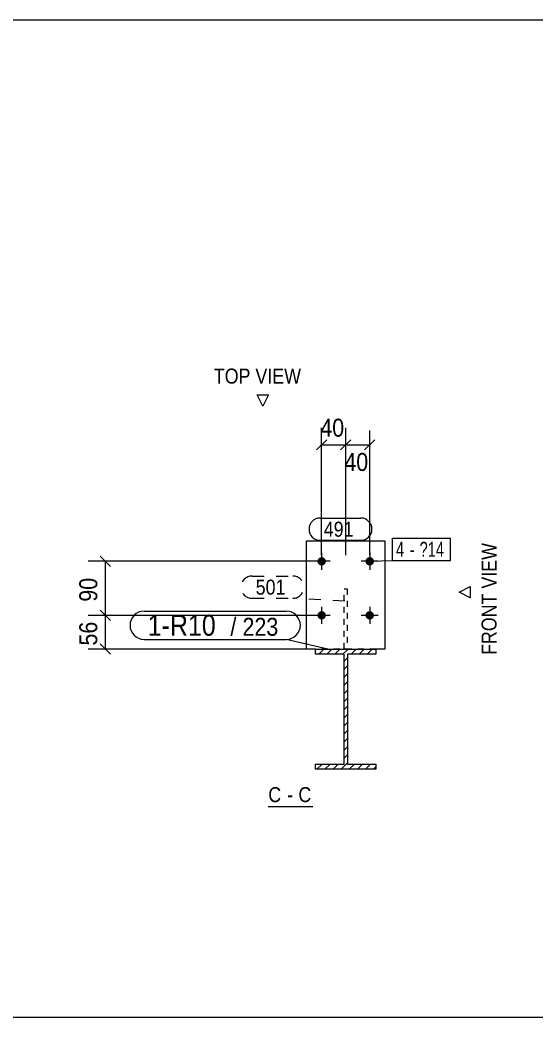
# Model space of a CAD drawing. Header units: millimetres. Extents: x 2 to 825, y 1 to 579.
# Drawn here: x 402.7 to 488.6, y 5 to 171 of the extents above; entities that cross this region are included whole.
import ezdxf

# ---------------------------------------------------------------- set-up
doc = ezdxf.new("R2010")
doc.units = ezdxf.units.MM
for name, pattern in [('XKITLINE00', [0]), ('XKITLINE01', [4, 1, -1, 1, -1]), ('XKITLINE02', [4, 2, -2])]:
    doc.linetypes.add(name, pattern=pattern)
for name, color, linetype, lineweight in [('Bolt', 3, 'Continuous', 0), ('BoltMark', 7, 'Continuous', 0), ('Dimensions', 7, 'Continuous', 0), ('DrawingSheet', 5, 'Continuous', 0), ('OtherObjectType', 7, 'Continuous', 0), ('Part', 2, 'Continuous', 0), ('PartMark', 7, 'Continuous', 0)]:
    doc.layers.add(name, color=color, linetype=linetype, lineweight=lineweight)
doc.styles.add('ARIAL', font='ARIAL.TTF')
doc.styles.add('ARIAL_NARROW', font='ARIALN.TTF')

# ---------------------------------------------------------------- blocks, each defined once
blk = doc.blocks.new('*A1')
at = {"layer": 'Part', "color": 7, "linetype": 'XKITLINE00', "lineweight": 0}
for p, q in [((452.4, 65.44), (452.57, 65.62)), ((452.57, 65.62), (453.25, 66.29)), ((453.74, 65.44), (454.59, 66.29)), ((455.09, 65.44), (455.94, 66.29)), ((456.44, 65.44), (457.29, 66.29)), ((456.62, 64.28), (457.18, 64.84)), ((457.79, 65.44), (458.64, 66.29)), ((459.13, 65.44), (459.98, 66.29)), ((460.48, 65.44), (461.33, 66.29)), ((461.83, 65.44), (461.89, 65.5)), ((456.62, 62.93), (457.18, 63.49)), ((456.62, 61.58), (457.18, 62.14)), ((456.62, 60.24), (457.18, 60.8)), ((456.62, 58.89), (457.18, 59.45)), ((456.62, 57.54), (457.18, 58.1)), ((456.62, 56.2), (457.18, 56.76)), ((456.62, 54.85), (457.18, 55.41)), ((456.62, 53.5), (457.18, 54.06)), ((456.62, 52.15), (457.18, 52.71)), ((456.62, 50.81), (457.18, 51.37)), ((456.62, 49.46), (457.18, 50.02)), ((456.62, 48.11), (457.18, 48.67)), ((452.11, 46.29), (452.96, 47.14)), ((453.45, 46.29), (454.3, 47.14)), ((454.8, 46.29), (455.65, 47.14)), ((456.15, 46.29), (457.18, 47.33)), ((457.49, 46.29), (458.34, 47.14)), ((458.84, 46.29), (459.69, 47.14)), ((460.19, 46.29), (461.04, 47.14)), ((461.54, 46.29), (461.9, 46.66))]:
    blk.add_line(p, q, dxfattribs=at)
blk = doc.blocks.new('*A120')
at = {"layer": 'Bolt'}
for points in [[(453.6, 80.86), (453.6, 80.82), (453.59, 80.79), (453.59, 80.76), (453.58, 80.72), (453.57, 80.69), (453.56, 80.66), (453.55, 80.63), (453.53, 80.59), (453.52, 80.56), (453.5, 80.53), (453.48, 80.5), (453.46, 80.48), (453.44, 80.45), (453.42, 80.42), (453.4, 80.4), (453.37, 80.37), (453.34, 80.35), (453.32, 80.33), (453.29, 80.31), (453.26, 80.29), (453.23, 80.28), (453.2, 80.26), (453.17, 80.25), (453.14, 80.23), (453.1, 80.22), (453.07, 80.21), (453.04, 80.21), (453, 80.2), (452.97, 80.2), (452.93, 80.19), (452.9, 80.19), (452.87, 80.19), (452.83, 80.2), (452.8, 80.2), (452.76, 80.21), (452.73, 80.21), (452.7, 80.22), (452.66, 80.23), (452.63, 80.25), (452.6, 80.26), (452.57, 80.28), (452.54, 80.29), (452.51, 80.31), (452.48, 80.33), (452.46, 80.35), (452.43, 80.37), (452.41, 80.4), (452.38, 80.42), (452.36, 80.45), (452.34, 80.48), (452.32, 80.5), (452.3, 80.53), (452.28, 80.56), (452.27, 80.59), (452.25, 80.63), (452.24, 80.66), (452.23, 80.69), (452.22, 80.72), (452.21, 80.76), (452.21, 80.79), (452.2, 80.82), (452.2, 80.86), (452.2, 80.89), (452.2, 80.93), (452.2, 80.96), (452.21, 81), (452.21, 81.03), (452.22, 81.06), (452.23, 81.1), (452.24, 81.13), (452.25, 81.16), (452.27, 81.19), (452.28, 81.22), (452.3, 81.25), (452.32, 81.28), (452.34, 81.31), (452.36, 81.34), (452.38, 81.36), (452.41, 81.39), (452.43, 81.41), (452.46, 81.43), (452.48, 81.46), (452.51, 81.48), (452.54, 81.49), (452.57, 81.51), (452.6, 81.53), (452.63, 81.54), (452.66, 81.55), (452.7, 81.56), (452.73, 81.57), (452.76, 81.58), (452.8, 81.59), (452.83, 81.59), (452.87, 81.59), (452.9, 81.59), (452.93, 81.59), (452.97, 81.59), (453, 81.59), (453.04, 81.58), (453.07, 81.57), (453.1, 81.56), (453.14, 81.55), (453.17, 81.54), (453.2, 81.53), (453.23, 81.51), (453.26, 81.49), (453.29, 81.48), (453.32, 81.46), (453.34, 81.43), (453.37, 81.41), (453.4, 81.39), (453.42, 81.36), (453.44, 81.34), (453.46, 81.31), (453.48, 81.28), (453.5, 81.25), (453.52, 81.22), (453.53, 81.19), (453.55, 81.16), (453.56, 81.13), (453.57, 81.1), (453.58, 81.06), (453.59, 81.03), (453.59, 81), (453.6, 80.96), (453.6, 80.93), (453.6, 80.89)], [(461.6, 80.86), (461.6, 80.82), (461.59, 80.79), (461.59, 80.76), (461.58, 80.72), (461.57, 80.69), (461.56, 80.66), (461.55, 80.63), (461.53, 80.59), (461.52, 80.56), (461.5, 80.53), (461.48, 80.5), (461.46, 80.48), (461.44, 80.45), (461.42, 80.42), (461.4, 80.4), (461.37, 80.37), (461.34, 80.35), (461.32, 80.33), (461.29, 80.31), (461.26, 80.29), (461.23, 80.28), (461.2, 80.26), (461.17, 80.25), (461.14, 80.23), (461.1, 80.22), (461.07, 80.21), (461.04, 80.21), (461, 80.2), (460.97, 80.2), (460.93, 80.19), (460.9, 80.19), (460.87, 80.19), (460.83, 80.2), (460.8, 80.2), (460.76, 80.21), (460.73, 80.21), (460.7, 80.22), (460.66, 80.23), (460.63, 80.25), (460.6, 80.26), (460.57, 80.28), (460.54, 80.29), (460.51, 80.31), (460.48, 80.33), (460.46, 80.35), (460.43, 80.37), (460.41, 80.4), (460.38, 80.42), (460.36, 80.45), (460.34, 80.48), (460.32, 80.5), (460.3, 80.53), (460.28, 80.56), (460.27, 80.59), (460.25, 80.63), (460.24, 80.66), (460.23, 80.69), (460.22, 80.72), (460.21, 80.76), (460.21, 80.79), (460.2, 80.82), (460.2, 80.86), (460.2, 80.89), (460.2, 80.93), (460.2, 80.96), (460.21, 81), (460.21, 81.03), (460.22, 81.06), (460.23, 81.1), (460.24, 81.13), (460.25, 81.16), (460.27, 81.19), (460.28, 81.22), (460.3, 81.25), (460.32, 81.28), (460.34, 81.31), (460.36, 81.34), (460.38, 81.36), (460.41, 81.39), (460.43, 81.41), (460.46, 81.43), (460.48, 81.46), (460.51, 81.48), (460.54, 81.49), (460.57, 81.51), (460.6, 81.53), (460.63, 81.54), (460.66, 81.55), (460.7, 81.56), (460.73, 81.57), (460.76, 81.58), (460.8, 81.59), (460.83, 81.59), (460.87, 81.59), (460.9, 81.59), (460.93, 81.59), (460.97, 81.59), (461, 81.59), (461.04, 81.58), (461.07, 81.57), (461.1, 81.56), (461.14, 81.55), (461.17, 81.54), (461.2, 81.53), (461.23, 81.51), (461.26, 81.49), (461.29, 81.48), (461.32, 81.46), (461.34, 81.43), (461.37, 81.41), (461.4, 81.39), (461.42, 81.36), (461.44, 81.34), (461.46, 81.31), (461.48, 81.28), (461.5, 81.25), (461.52, 81.22), (461.53, 81.19), (461.55, 81.16), (461.56, 81.13), (461.57, 81.1), (461.58, 81.06), (461.59, 81.03), (461.59, 81), (461.6, 80.96), (461.6, 80.93), (461.6, 80.89)], [(453.6, 71.86), (453.6, 71.82), (453.59, 71.79), (453.59, 71.76), (453.58, 71.72), (453.57, 71.69), (453.56, 71.66), (453.55, 71.63), (453.53, 71.59), (453.52, 71.56), (453.5, 71.53), (453.48, 71.5), (453.46, 71.48), (453.44, 71.45), (453.42, 71.42), (453.4, 71.4), (453.37, 71.37), (453.34, 71.35), (453.32, 71.33), (453.29, 71.31), (453.26, 71.29), (453.23, 71.28), (453.2, 71.26), (453.17, 71.25), (453.14, 71.23), (453.1, 71.22), (453.07, 71.21), (453.04, 71.21), (453, 71.2), (452.97, 71.2), (452.93, 71.19), (452.9, 71.19), (452.87, 71.19), (452.83, 71.2), (452.8, 71.2), (452.76, 71.21), (452.73, 71.21), (452.7, 71.22), (452.66, 71.23), (452.63, 71.25), (452.6, 71.26), (452.57, 71.28), (452.54, 71.29), (452.51, 71.31), (452.48, 71.33), (452.46, 71.35), (452.43, 71.37), (452.41, 71.4), (452.38, 71.42), (452.36, 71.45), (452.34, 71.48), (452.32, 71.5), (452.3, 71.53), (452.28, 71.56), (452.27, 71.59), (452.25, 71.63), (452.24, 71.66), (452.23, 71.69), (452.22, 71.72), (452.21, 71.76), (452.21, 71.79), (452.2, 71.82), (452.2, 71.86), (452.2, 71.89), (452.2, 71.93), (452.2, 71.96), (452.21, 72), (452.21, 72.03), (452.22, 72.06), (452.23, 72.1), (452.24, 72.13), (452.25, 72.16), (452.27, 72.19), (452.28, 72.22), (452.3, 72.25), (452.32, 72.28), (452.34, 72.31), (452.36, 72.34), (452.38, 72.36), (452.41, 72.39), (452.43, 72.41), (452.46, 72.43), (452.48, 72.46), (452.51, 72.48), (452.54, 72.49), (452.57, 72.51), (452.6, 72.53), (452.63, 72.54), (452.66, 72.55), (452.7, 72.56), (452.73, 72.57), (452.76, 72.58), (452.8, 72.59), (452.83, 72.59), (452.87, 72.59), (452.9, 72.59), (452.93, 72.59), (452.97, 72.59), (453, 72.59), (453.04, 72.58), (453.07, 72.57), (453.1, 72.56), (453.14, 72.55), (453.17, 72.54), (453.2, 72.53), (453.23, 72.51), (453.26, 72.49), (453.29, 72.48), (453.32, 72.46), (453.34, 72.43), (453.37, 72.41), (453.4, 72.39), (453.42, 72.36), (453.44, 72.34), (453.46, 72.31), (453.48, 72.28), (453.5, 72.25), (453.52, 72.22), (453.53, 72.19), (453.55, 72.16), (453.56, 72.13), (453.57, 72.1), (453.58, 72.06), (453.59, 72.03), (453.59, 72), (453.6, 71.96), (453.6, 71.93), (453.6, 71.89)], [(461.6, 71.86), (461.6, 71.82), (461.59, 71.79), (461.59, 71.76), (461.58, 71.72), (461.57, 71.69), (461.56, 71.66), (461.55, 71.63), (461.53, 71.59), (461.52, 71.56), (461.5, 71.53), (461.48, 71.5), (461.46, 71.48), (461.44, 71.45), (461.42, 71.42), (461.4, 71.4), (461.37, 71.37), (461.34, 71.35), (461.32, 71.33), (461.29, 71.31), (461.26, 71.29), (461.23, 71.28), (461.2, 71.26), (461.17, 71.25), (461.14, 71.23), (461.1, 71.22), (461.07, 71.21), (461.04, 71.21), (461, 71.2), (460.97, 71.2), (460.93, 71.19), (460.9, 71.19), (460.87, 71.19), (460.83, 71.2), (460.8, 71.2), (460.76, 71.21), (460.73, 71.21), (460.7, 71.22), (460.66, 71.23), (460.63, 71.25), (460.6, 71.26), (460.57, 71.28), (460.54, 71.29), (460.51, 71.31), (460.48, 71.33), (460.46, 71.35), (460.43, 71.37), (460.41, 71.4), (460.38, 71.42), (460.36, 71.45), (460.34, 71.48), (460.32, 71.5), (460.3, 71.53), (460.28, 71.56), (460.27, 71.59), (460.25, 71.63), (460.24, 71.66), (460.23, 71.69), (460.22, 71.72), (460.21, 71.76), (460.21, 71.79), (460.2, 71.82), (460.2, 71.86), (460.2, 71.89), (460.2, 71.93), (460.2, 71.96), (460.21, 72), (460.21, 72.03), (460.22, 72.06), (460.23, 72.1), (460.24, 72.13), (460.25, 72.16), (460.27, 72.19), (460.28, 72.22), (460.3, 72.25), (460.32, 72.28), (460.34, 72.31), (460.36, 72.34), (460.38, 72.36), (460.41, 72.39), (460.43, 72.41), (460.46, 72.43), (460.48, 72.46), (460.51, 72.48), (460.54, 72.49), (460.57, 72.51), (460.6, 72.53), (460.63, 72.54), (460.66, 72.55), (460.7, 72.56), (460.73, 72.57), (460.76, 72.58), (460.8, 72.59), (460.83, 72.59), (460.87, 72.59), (460.9, 72.59), (460.93, 72.59), (460.97, 72.59), (461, 72.59), (461.04, 72.58), (461.07, 72.57), (461.1, 72.56), (461.14, 72.55), (461.17, 72.54), (461.2, 72.53), (461.23, 72.51), (461.26, 72.49), (461.29, 72.48), (461.32, 72.46), (461.34, 72.43), (461.37, 72.41), (461.4, 72.39), (461.42, 72.36), (461.44, 72.34), (461.46, 72.31), (461.48, 72.28), (461.5, 72.25), (461.52, 72.22), (461.53, 72.19), (461.55, 72.16), (461.56, 72.13), (461.57, 72.1), (461.58, 72.06), (461.59, 72.03), (461.59, 72), (461.6, 71.96), (461.6, 71.93), (461.6, 71.89)]]:
    blk.add_hatch(color=3, dxfattribs=at).paths.add_polyline_path(points, flags=17)
at = {"layer": 'Bolt', "color": 3, "linetype": 'XKITLINE00', "lineweight": 0}
for p, q in [((452.9, 82.29), (452.9, 79.49)), ((460.9, 82.29), (460.9, 79.49)), ((454.3, 80.89), (451.5, 80.89)), ((462.3, 80.89), (459.5, 80.89)), ((452.9, 73.29), (452.9, 70.49)), ((460.9, 73.29), (460.9, 70.49)), ((454.3, 71.89), (451.5, 71.89)), ((462.3, 71.89), (459.5, 71.89))]:
    blk.add_line(p, q, dxfattribs=at)
blk = doc.blocks.new('*A121')
at = {"layer": 'Part', "color": 2, "linetype": 'XKITLINE00', "lineweight": 0}
for p, q in [((451.9, 66.29), (461.9, 66.29)), ((451.9, 65.44), (451.9, 66.29)), ((456.62, 65.44), (451.9, 65.44)), ((456.62, 47.14), (456.62, 65.44)), ((461.9, 65.44), (457.18, 65.44)), ((457.18, 65.44), (457.18, 47.14)), ((461.9, 66.29), (461.9, 65.44)), ((451.9, 46.29), (451.9, 47.14)), ((451.9, 47.14), (456.62, 47.14)), ((457.18, 47.14), (461.9, 47.14)), ((461.9, 47.14), (461.9, 46.29)), ((461.9, 46.29), (451.9, 46.29))]:
    blk.add_line(p, q, dxfattribs=at)
blk = doc.blocks.new('*A122')
at = {"layer": 'Part', "color": 7, "linetype": 'XKITLINE01', "lineweight": 0}
for p, q in [((456.65, 66.29), (456.65, 76.29)), ((456.65, 76.29), (457.15, 76.29)), ((457.15, 76.29), (457.15, 66.29)), ((457.15, 66.29), (456.65, 66.29))]:
    blk.add_line(p, q, dxfattribs=at)
blk = doc.blocks.new('*A123')
at = {"layer": 'Part', "color": 2, "linetype": 'XKITLINE00', "lineweight": 0}
for p, q in [((450.4, 66.29), (450.4, 84.29)), ((450.4, 84.29), (463.4, 84.29)), ((463.4, 84.29), (463.4, 66.29)), ((451.9, 66.29), (450.4, 66.29)), ((463.4, 66.29), (461.9, 66.29))]:
    blk.add_line(p, q, dxfattribs=at)
at = {"layer": 'Part', "color": 7, "linetype": 'XKITLINE01', "lineweight": 0}
blk.add_line((461.9, 66.29), (451.9, 66.29), dxfattribs=at)
blk = doc.blocks.new('*A140')
at = {"layer": 'DrawingSheet', "color": 5, "linetype": 'XKITLINE00', "lineweight": 0}
blk.add_line((5, 5), (825, 5), dxfattribs=at)
blk = doc.blocks.new('*A149')
at = {"layer": 'Dimensions', "color": 7, "linetype": 'XKITLINE00', "lineweight": 0}
blk.add_line((40.96, 171.04), (688.27, 171.04), dxfattribs=at)
blk = doc.blocks.new('*A251')
at = {"layer": 'Dimensions', "color": 7, "linetype": 'XKITLINE00', "lineweight": 0}
for p, q in [((451.9, 71.89), (414.05, 71.89)), ((416.05, 72.74), (417.75, 71.04)), ((416.9, 66.29), (416.9, 71.89)), ((416.05, 67.14), (417.75, 65.44)), ((450.9, 66.29), (414.05, 66.29))]:
    blk.add_line(p, q, dxfattribs=at)
at = {"layer": 'Dimensions', "color": 3}
for p in [(416.9, 71.89), (416.9, 66.29)]:
    blk.add_point(p, dxfattribs=at)
at = {"layer": 'Dimensions', "color": 3, "style": 'ARIAL', "width": 0.85}
blk.add_text('56', height=3, rotation=90.0002, dxfattribs=at).set_placement((415.55, 66.87))
blk = doc.blocks.new('*A252')
at = {"layer": 'Dimensions', "color": 7, "linetype": 'XKITLINE00', "lineweight": 0}
for p, q in [((416.05, 81.74), (417.75, 80.04)), ((451.9, 80.89), (414.05, 80.89)), ((416.9, 71.89), (416.9, 80.89)), ((451.9, 71.89), (414.05, 71.89)), ((416.05, 72.74), (417.75, 71.04))]:
    blk.add_line(p, q, dxfattribs=at)
at = {"layer": 'Dimensions', "color": 3}
for p in [(416.9, 80.89), (416.9, 71.89)]:
    blk.add_point(p, dxfattribs=at)
at = {"layer": 'Dimensions', "color": 3, "style": 'ARIAL', "width": 0.85}
blk.add_text('90', height=3, rotation=90.0002, dxfattribs=at).set_placement((415.55, 74.17))
blk = doc.blocks.new('*A253')
at = {"layer": 'Dimensions', "color": 7, "linetype": 'XKITLINE00', "lineweight": 0}
for p, q in [((452.9, 81.89), (452.9, 103.14)), ((456.9, 81.89), (456.9, 103.14)), ((453.75, 101.14), (452.05, 99.44)), ((452.9, 100.29), (456.9, 100.29)), ((457.75, 101.14), (456.05, 99.44))]:
    blk.add_line(p, q, dxfattribs=at)
at = {"layer": 'Dimensions', "color": 3}
for p in [(452.9, 100.29), (456.9, 100.29)]:
    blk.add_point(p, dxfattribs=at)
at = {"layer": 'Dimensions', "color": 3, "style": 'ARIAL', "width": 0.85}
blk.add_text('40', height=3, dxfattribs=at).set_placement((452.68, 101.64))
blk = doc.blocks.new('*A254')
at = {"layer": 'Dimensions', "color": 7, "linetype": 'XKITLINE00', "lineweight": 0}
for p, q in [((456.9, 81.89), (456.9, 102.69)), ((460.9, 81.89), (460.9, 102.69)), ((457.75, 101.14), (456.05, 99.44)), ((456.9, 100.29), (460.9, 100.29)), ((461.75, 101.14), (460.05, 99.44))]:
    blk.add_line(p, q, dxfattribs=at)
at = {"layer": 'Dimensions', "color": 3}
for p in [(456.9, 100.29), (460.9, 100.29)]:
    blk.add_point(p, dxfattribs=at)
at = {"layer": 'Dimensions', "color": 3, "style": 'ARIAL', "width": 0.85}
blk.add_text('40', height=3, dxfattribs=at).set_placement((456.68, 95.94))
blk = doc.blocks.new('*A255')
at = {"layer": 'BoltMark', "color": 7, "linetype": 'XKITLINE00', "lineweight": 0}
for p, q in [((464.67, 84.74), (474.36, 84.74)), ((464.67, 81.04), (464.67, 84.74)), ((474.36, 81.04), (474.36, 84.74)), ((460.9, 80.89), (464.67, 81.04)), ((464.67, 81.04), (474.36, 81.04))]:
    blk.add_line(p, q, dxfattribs=at)
at = {"layer": 'BoltMark', "color": 3, "style": 'ARIAL_NARROW', "width": 0.85}
for s, p in [('4', (465.27, 81.64)), ('?14', (469.2, 81.64)), ('-', (467.54, 81.64))]:
    blk.add_text(s, height=2.5, dxfattribs=at).set_placement(p)
blk = doc.blocks.new('*A256')
at = {"layer": 'PartMark', "color": 7, "linetype": 'XKITLINE00', "lineweight": 0}
for p, q in [((452.65, 88.09), (459.41, 88.09)), ((452.65, 84.39), (459.41, 84.39))]:
    blk.add_line(p, q, dxfattribs=at)
for centre, start, end in [((452.65, 86.24), 90, 270), ((459.41, 86.24), 270, 90)]:
    blk.add_arc(centre, 1.85, start, end, dxfattribs=at)
at = {"layer": 'PartMark', "color": 3, "style": 'ARIAL', "width": 0.85}
blk.add_text('491', height=2.5, dxfattribs=at).set_placement((453.25, 84.99))
blk = doc.blocks.new('*A257')
at = {"layer": 'PartMark', "color": 7, "linetype": 'XKITLINE02', "lineweight": 0}
for p, q in [((441.32, 78.44), (448.09, 78.44)), ((441.32, 74.74), (448.09, 74.74)), ((456.78, 74.26), (448.09, 74.74))]:
    blk.add_line(p, q, dxfattribs=at)
for centre, start, end in [((441.32, 76.59), 90, 270), ((448.09, 76.59), 270, 90)]:
    blk.add_arc(centre, 1.85, start, end, dxfattribs=at)
at = {"layer": 'PartMark', "color": 3, "style": 'ARIAL', "width": 0.85}
blk.add_text('501', height=2.5, dxfattribs=at).set_placement((441.92, 75.34))
blk = doc.blocks.new('*A258')
at = {"layer": 'PartMark', "color": 7, "linetype": 'XKITLINE00', "lineweight": 0}
for p, q in [((423.35, 72.59), (447, 72.59)), ((423.35, 67.89), (447, 67.89)), ((453.93, 66.24), (447, 67.89))]:
    blk.add_line(p, q, dxfattribs=at)
for centre, start, end in [((423.35, 70.24), 90, 270), ((447, 70.24), 270, 90)]:
    blk.add_arc(centre, 2.35, start, end, dxfattribs=at)
at = {"layer": 'PartMark', "color": 1, "style": 'ARIAL', "width": 0.85}
blk.add_text('1-R10', height=3.5, dxfattribs=at).set_placement((423.95, 68.49))
at = {"layer": 'PartMark', "color": 3, "style": 'ARIAL', "width": 0.85}
for s, p in [('/', (437.71, 68.49)), ('223', (439.73, 68.49))]:
    blk.add_text(s, height=3, dxfattribs=at).set_placement(p)
blk = doc.blocks.new('*A259')
at = {"layer": 'OtherObjectType', "color": 7, "linetype": 'XKITLINE00', "lineweight": 0}
for p, q in [((443.1, 106.74), (442.17, 108.62)), ((442.17, 108.62), (444.04, 108.62)), ((444.04, 108.62), (443.1, 106.74)), ((443.1, 106.74), (443.1, 106.74)), ((475.76, 75.77), (477.63, 76.71)), ((477.63, 76.71), (477.63, 74.83)), ((477.63, 74.83), (475.76, 75.77)), ((475.76, 75.77), (475.76, 75.77)), ((444.02, 40.04), (451.44, 40.04))]:
    blk.add_line(p, q, dxfattribs=at)
at = {"layer": 'OtherObjectType', "color": 7, "style": 'ARIAL', "width": 0.85}
for s, p in [('TOP VIEW', (434.95, 110.49)), ('C', (444.02, 40.79)), ('C', (449.03, 40.79)), ('-', (447.17, 40.79))]:
    blk.add_text(s, height=2.5, dxfattribs=at).set_placement(p)
blk.add_text('FRONT VIEW', height=2.5, rotation=90, dxfattribs=at).set_placement((482.01, 65.3))

msp = doc.modelspace()

# ---------------------------------------------------------------- block references
at = {"lineweight": 0}
for name in ['*A140', '*A149', '*A253', '*A254', '*A256', '*A255', '*A123', '*A252', '*A120', '*A257', '*A122', '*A251', '*A258', '*A121', '*A1']:
    msp.add_blockref(name, (0, 0), dxfattribs=at)
at = {"layer": 'OtherObjectType', "lineweight": 0}
msp.add_blockref('*A259', (0, 0), dxfattribs=at)

doc.saveas('drawing.dxf')
